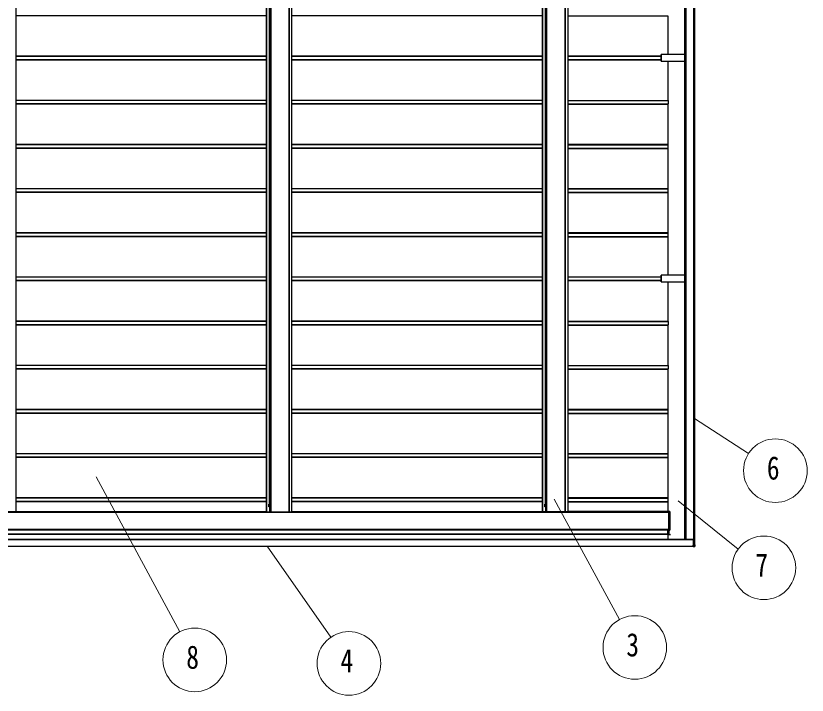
# Model space of a CAD drawing. Units: millimetres, scale not verified. Extents: x -16820 to 16820, y -11880 to 11880.
# Drawn here: x -2487 to 1095, y -3934 to -858 of the extents above; entities that cross this region are included whole.
import ezdxf
from ezdxf.enums import TextEntityAlignment as Align

# ---------------------------------------------------------------- set-up
doc = ezdxf.new("R2010")
doc.units = ezdxf.units.MM
doc.header["$LTSCALE"] = 40
doc.layers.add('0-3_YKK_11', color=7, linetype='Continuous')
doc.layers.add('0-4_YKK_11E', color=7, linetype='Continuous')
doc.layers.add('0-7_YKK_D', color=6, linetype='Continuous', lineweight=18)
doc.styles.add('ＭＳ ゴシック', font='')
doc.styles.get('ＭＳ ゴシック').set_extended_font_data('MS Gothic')

msp = doc.modelspace()

# ---------------------------------------------------------------- linework, layer by layer
at = {"layer": '0-3_YKK_11'}
for p, q in [((545.08, 2120.5), (545.08, -3229.5)), ((585.13, 2143.5), (585.13, -3252.5)), ((-1352.96, -3102.5), (-1352.96, 1993.5)), ((-1249.49, -3104), (-1249.49, 1995)), ((-103.72, -3102.5), (-103.72, 1993.5)), ((-0.25, -3104), (-0.25, 1995)), ((464.49, -857.8), (464.49, -1032.4)), ((433.65, -1032.4), (433.65, -1062.4)), ((433.65, -1032.4), (433.65, -1032.4)), ((-1352.96, -1040.5), (-2487.21, -1040.5)), ((-1352.96, -1057.5), (-2487.21, -1057.5)), ((-103.72, -1040.5), (-1237.97, -1040.5)), ((-103.72, -1057.5), (-1237.97, -1057.5)), ((433.65, -1040.5), (11.27, -1040.5)), ((433.65, -1057.5), (11.27, -1057.5)), ((433.65, -1062.4), (433.65, -1062.4)), ((464.49, -1062.4), (464.49, -1240.5)), ((-1352.96, -1240.5), (-2487.21, -1240.5)), ((-103.72, -1240.5), (-1237.97, -1240.5)), ((11.27, -1240.5), (465.58, -1240.5)), ((465.62, -1241.5), (465.62, -1256.5)), ((-1352.96, -1257.5), (-2487.21, -1257.5)), ((-103.72, -1257.5), (-1237.97, -1257.5)), ((465.58, -1257.5), (11.27, -1257.5)), ((464.49, -1257.8), (464.49, -1440.5)), ((-1352.96, -1440.5), (-2487.21, -1440.5)), ((-1352.96, -1457.5), (-2487.21, -1457.5)), ((-103.72, -1440.5), (-1237.97, -1440.5)), ((-103.72, -1457.5), (-1237.97, -1457.5)), ((465.58, -1440.5), (11.27, -1440.5)), ((11.27, -1457.5), (465.58, -1457.5)), ((464.49, -1457.8), (464.49, -1640.5)), ((465.62, -1456.5), (465.62, -1441.5)), ((-1352.96, -1640.5), (-2487.21, -1640.5)), ((-103.72, -1640.5), (-1237.97, -1640.5)), ((465.58, -1640.5), (11.27, -1640.5)), ((465.62, -1656.5), (465.62, -1641.5)), ((-1352.96, -1657.5), (-2487.21, -1657.5)), ((-103.72, -1657.5), (-1237.97, -1657.5)), ((11.27, -1657.5), (465.58, -1657.5)), ((464.49, -1657.8), (464.49, -1840.5)), ((-1352.96, -1840.5), (-2487.21, -1840.5)), ((-1352.96, -1857.5), (-2487.21, -1857.5)), ((-103.72, -1840.5), (-1237.97, -1840.5)), ((-103.72, -1857.5), (-1237.97, -1857.5)), ((465.58, -1840.5), (11.27, -1840.5)), ((11.27, -1857.5), (465.58, -1857.5)), ((464.49, -1857.8), (464.49, -2032.4)), ((465.62, -1856.5), (465.62, -1841.5)), ((-1352.96, -2040.5), (-2487.21, -2040.5)), ((-103.72, -2040.5), (-1237.97, -2040.5)), ((433.65, -2040.5), (11.27, -2040.5)), ((433.65, -2032.4), (433.65, -2062.4)), ((433.65, -2032.4), (433.65, -2032.4)), ((-1352.96, -2057.5), (-2487.21, -2057.5)), ((-103.72, -2057.5), (-1237.97, -2057.5)), ((433.65, -2057.5), (11.27, -2057.5)), ((433.65, -2062.4), (433.65, -2062.4)), ((464.49, -2062.4), (464.49, -2240.5)), ((-1352.96, -2240.5), (-2487.21, -2240.5)), ((-103.72, -2240.5), (-1237.97, -2240.5)), ((11.27, -2240.5), (465.58, -2240.5)), ((465.62, -2241.5), (465.62, -2256.5)), ((-1352.96, -2257.5), (-2487.21, -2257.5)), ((-103.72, -2257.5), (-1237.97, -2257.5)), ((465.58, -2257.5), (11.27, -2257.5)), ((464.49, -2257.8), (464.49, -2440.5)), ((-1352.96, -2440.5), (-2487.21, -2440.5)), ((-1352.96, -2457.5), (-2487.21, -2457.5)), ((-103.72, -2440.5), (-1237.97, -2440.5)), ((-103.72, -2457.5), (-1237.97, -2457.5)), ((11.27, -2440.5), (465.58, -2440.5)), ((465.58, -2457.5), (11.27, -2457.5)), ((464.49, -2457.8), (464.49, -2640.5)), ((465.62, -2441.5), (465.62, -2456.5)), ((-1352.96, -2640.5), (-2487.21, -2640.5)), ((-103.72, -2640.5), (-1237.97, -2640.5)), ((465.58, -2640.5), (11.27, -2640.5)), ((465.62, -2656.5), (465.62, -2641.5)), ((-1352.96, -2657.5), (-2487.21, -2657.5)), ((-103.72, -2657.5), (-1237.97, -2657.5)), ((11.27, -2657.5), (465.58, -2657.5)), ((464.49, -2657.8), (464.49, -2840.5)), ((-1352.96, -2840.5), (-2487.21, -2840.5)), ((-1352.96, -2857.5), (-2487.21, -2857.5)), ((-103.72, -2840.5), (-1237.97, -2840.5)), ((-103.72, -2857.5), (-1237.97, -2857.5)), ((465.58, -2840.5), (11.27, -2840.5)), ((11.27, -2857.5), (465.58, -2857.5)), ((464.49, -2857.8), (464.49, -3040.5)), ((465.62, -2856.5), (465.62, -2841.5)), ((-1352.96, -3040.5), (-2487.21, -3040.5)), ((-103.72, -3040.5), (-1237.97, -3040.5)), ((465.58, -3040.5), (11.27, -3040.5)), ((465.62, -3056.5), (465.62, -3041.5)), ((-1352.96, -3057.5), (-2487.21, -3057.5)), ((-1341.99, -3071.45), (-1339.64, -3072.6)), ((-1341.99, -3077.55), (-1339.64, -3076.4)), ((-1341.54, -3080.27), (-1341.99, -3079.5)), ((-1337.99, -3071.61), (-1341.54, -3071.61)), ((-1337.99, -3077.39), (-1341.54, -3077.39)), ((-1337.99, -3080.27), (-1341.54, -3080.27)), ((-1339.64, -3072.6), (-1338.62, -3074.5)), ((-1339.64, -3076.4), (-1338.62, -3074.5)), ((-1336.79, -3068.8), (-1337.99, -3068.8)), ((-1336.79, -3080.2), (-1337.99, -3080.2)), ((-103.72, -3057.5), (-1237.97, -3057.5)), ((-92.75, -3071.45), (-90.4, -3072.6)), ((-92.75, -3077.55), (-90.4, -3076.4)), ((-92.31, -3080.27), (-92.75, -3079.5)), ((-88.75, -3071.61), (-92.31, -3071.61)), ((-88.75, -3077.39), (-92.31, -3077.39)), ((-88.75, -3080.27), (-92.31, -3080.27)), ((-90.4, -3072.6), (-89.39, -3074.5)), ((-90.4, -3076.4), (-89.39, -3074.5)), ((-87.55, -3068.8), (-88.75, -3068.8)), ((-87.55, -3080.2), (-88.75, -3080.2)), ((11.27, -3057.5), (465.58, -3057.5)), ((464.49, -3057.8), (464.49, -3101.5)), ((-3847.26, -3104.5), (466.23, -3104.5)), ((-1322.04, -3104), (-1322.04, -3104.5)), ((-1320.31, -3104), (-1320.31, -3104.5)), ((-1264.08, -3104), (-1264.08, -3104.5)), ((-1262.35, -3104), (-1262.35, -3104.5)), ((-103.72, -3104), (-103.72, -3104)), ((-72.8, -3104), (-72.8, -3104.5)), ((-71.07, -3104), (-71.07, -3104.5)), ((-14.84, -3104), (-14.84, -3104.5)), ((-13.11, -3104), (-13.11, -3104.5)), ((465.43, -3104.5), (465.43, -3104)), ((466.23, -3104.5), (466.23, -3184.5)), ((466.32, -3102), (466.32, -3187)), ((472.29, -3102.34), (472.29, -3102.34)), ((-3847.26, -3184.5), (466.23, -3184.5)), ((466.21, -3185), (462.65, -3185)), ((465.62, -3184.8), (465.62, -3185)), ((468.69, -3206.66), (468.69, -3187.66)), ((472.29, -3186.66), (471.82, -3187.16)), ((461.63, -3207.5), (461.63, -3205)), ((462.72, -3188), (462.72, -3207)), ((464.49, -3207.39), (464.49, -3229.5)), ((468.69, -3206.66), (468.69, -3206.66)), ((576.72, -3260.03), (576.72, -3259.5)), ((578.19, -3254), (579.39, -3254)), ((578.2, -3254.32), (578.19, -3260.03)), ((579.65, -3253.79), (579.65, -3230)), ((579.67, -3253.7), (579.67, -3252.5)), ((579.69, -3253.7), (579.7, -3252.5))]:
    msp.add_line(p, q, dxfattribs=at)
for points in [[(-2487.69, 1995), (-2487.21, 1995), (-2487.21, -3104), (-2487.69, -3104), (-2498.73, -3104), (-2499.21, -3104), (-2583.16, -3104), (-2583.68, -3104), (-2587.1, -3104), (-2588.13, -3104), (-2601.62, -3104), (-2602.14, -3104), (-2602.19, -3104)], [(-1352.96, -3104), (-1352.96, -3104), (-1352.9, -3104), (-1352.39, -3104), (-1338.89, -3104), (-1337.86, -3104), (-1334.44, -3104), (-1333.92, -3104), (-1249.97, -3104), (-1249.49, -3104), (-1238.46, -3104), (-1237.97, -3104), (-1237.97, 1995), (-1238.46, 1995), (-1249.49, 1995), (-1249.97, 1995), (-1333.92, 1995), (-1334.44, 1995), (-1337.86, 1995), (-1338.89, 1995), (-1352.39, 1995), (-1352.9, 1995), (-1352.96, 1995)], [(10.78, 1995), (11.27, 1995), (11.27, -3104), (10.78, -3104), (-0.25, -3104), (-0.74, -3104), (-84.68, -3104), (-85.2, -3104), (-88.62, -3104), (-89.66, -3104), (-103.15, -3104), (-103.66, -3104), (-103.72, -3104)], [(545.08, -1032.4), (544.68, -1032.4), (543.83, -1032.4), (541.93, -1032.4), (541.08, -1032.4), (434.02, -1032.4), (433.71, -1032.4), (433.65, -1032.4)], [(433.65, -1062.4), (433.71, -1062.4), (434.02, -1062.4), (541.08, -1062.4), (541.93, -1062.4), (543.83, -1062.4), (544.68, -1062.4), (545.08, -1062.4)], [(545.08, -2032.4), (544.68, -2032.4), (543.83, -2032.4), (541.93, -2032.4), (541.08, -2032.4), (434.02, -2032.4), (433.71, -2032.4), (433.65, -2032.4)], [(433.65, -2062.4), (433.71, -2062.4), (434.02, -2062.4), (541.08, -2062.4), (541.93, -2062.4), (543.83, -2062.4), (544.68, -2062.4), (545.08, -2062.4)], [(-1341.99, -3079.5), (-1341.99, -3069.5), (-1341.54, -3068.73)], [(-1341.54, -3068.73), (-1337.99, -3068.73), (-1337.99, -3080.27)], [(-92.75, -3079.5), (-92.75, -3069.5), (-92.31, -3068.73)], [(-92.31, -3068.73), (-88.75, -3068.73), (-88.75, -3080.27)], [(466.21, -3104), (461.63, -3104), (461.63, -3104), (461.63, -3101.5)], [(461.63, -3101.5), (466.3, -3101.5), (472.29, -3101.87), (472.29, -3186.66), (472.29, -3186.66)], [(462.64, -3185.5), (462.64, -3204.5), (-4383.58, -3204.5)], [(471.82, -3187.16), (466.3, -3187.5), (462.74, -3187.5)], [(461.63, -3205), (461.63, -3205), (462.62, -3205)], [(476.36, -3206.66), (462.71, -3207.5), (461.63, -3207.5)], [(579.64, -3229.5), (-4418.02, -3229.5), (-4418.04, -3229.5), (-4418.04, -3253)], [(-4416.45, -3259.5), (578.14, -3259.5), (578.16, -3259.5), (578.17, -3254), (578.19, -3254)], [(579.67, -3252.5), (579.7, -3252.5), (580.01, -3252.5), (585.7, -3252.5), (586.18, -3252.5)], [(586.18, -3252.5), (585.71, -3260.03), (585.21, -3260.5)], [(585.21, -3260.5), (578.17, -3260.5), (576.74, -3260.5)]]:
    msp.add_lwpolyline(points, dxfattribs=at)
for points in [[(-1336.79, -3068.25), (-1336.79, -3080.75), (-1335.19, -3080.75), (-1335.19, -3068.25)], [(-87.55, -3068.25), (-87.55, -3080.75), (-85.95, -3080.75), (-85.95, -3068.25)]]:
    msp.add_lwpolyline(points, close=True, dxfattribs=at)
for centre, radius, start, end in [((466.64, -857.73), 2.16, 174.01335, 181.98909), ((458.43, -1241.25), 7.19, 358.01091, 5.98665), ((466.64, -1257.73), 2.16, 174.01335, 181.98909), ((458.43, -1256.75), 7.19, 354.01335, 1.98909), ((466.64, -1457.73), 2.16, 174.01335, 181.98909), ((458.43, -1441.25), 7.19, 358.01091, 5.98665), ((458.43, -1456.75), 7.19, 354.01335, 1.98909), ((458.43, -1641.25), 7.19, 358.01091, 5.98665), ((466.64, -1657.73), 2.16, 174.01335, 181.98909), ((458.43, -1656.75), 7.19, 354.01335, 1.98909), ((466.64, -1857.73), 2.16, 174.01335, 181.98909), ((458.43, -1841.25), 7.19, 358.01091, 5.98665), ((458.43, -1856.75), 7.19, 354.01335, 1.98909), ((458.43, -2241.25), 7.19, 358.01091, 5.98665), ((458.43, -2256.75), 7.19, 354.01335, 1.98909), ((466.64, -2257.73), 2.16, 174.01335, 181.98909), ((466.64, -2457.73), 2.16, 174.01335, 181.98909), ((458.43, -2441.25), 7.19, 358.01091, 5.98665), ((458.43, -2456.75), 7.19, 354.01335, 1.98909), ((458.43, -2641.25), 7.19, 358.01091, 5.98665), ((466.64, -2657.73), 2.16, 174.01335, 181.98909), ((458.43, -2656.75), 7.19, 354.01335, 1.98909), ((466.64, -2857.73), 2.16, 174.01335, 181.98909), ((458.43, -2841.25), 7.19, 358.01091, 5.98665), ((458.43, -2856.75), 7.19, 354.01335, 1.98909), ((458.43, -3041.25), 7.19, 358.01091, 5.98665), ((-1339.43, -3070.17), 2.56, 145.61708, 214.38292), ((-1332.44, -3074.5), 9.55, 162.41276, 197.58724), ((-1339.43, -3078.83), 2.56, 145.61708, 214.38292), ((-90.2, -3070.17), 2.56, 145.61708, 214.38292), ((-90.2, -3078.83), 2.56, 145.61708, 214.38292), ((-83.2, -3074.5), 9.55, 162.41276, 197.58724), ((466.64, -3057.73), 2.16, 174.01335, 181.98909), ((458.43, -3056.75), 7.19, 354.01335, 1.98909), ((-1329.76, -3101.3), 3.2, 237.52075, 269.99876), ((-1326.97, -3101.3), 3.2, 237.52075, 269.99876), ((-1257.41, -3101.3), 3.2, 270.00124, 302.47925), ((-80.52, -3101.3), 3.2, 237.52075, 269.99876), ((-77.73, -3101.3), 3.2, 237.52075, 269.99876), ((-8.18, -3101.3), 3.2, 270.00124, 302.47925), ((466.74, -3104.05), 2.23, 178.81283, 191.73811), ((462.64, -3104.38), 3.6, 358.01091, 5.98665), ((466.23, -3185.38), 3.6, 174.01335, 181.98909), ((467.78, -3184.73), 2.16, 174.01335, 181.98909), ((462.64, -3184.62), 3.6, 354.01335, 1.98909), ((459.04, -3204.62), 3.6, 354.01335, 1.98909), ((575.87, -3254.24), 2.33, 357.96945, 5.79126), ((576.06, -3229.88), 3.6, 358.01091, 5.98665), ((580.02, -3260.14), 3.31, 178.04871, 186.2006), ((574.89, -3260.14), 3.31, 353.7994, 1.95129)]:
    msp.add_arc(centre, radius, start, end, dxfattribs=at)
for centre, major_axis, ratio, start_param, end_param in [((466.3, -3102), (0, -0.501), 0.034899, 1.5745278, 3.1415972), ((462.74, -3188), (0, -0.501), 0.034899, 3.1415881, 4.7086575), ((466.3, -3187), (0, -0.501), 0.034899, 6.2831808, 7.8502502), ((468.73, -3187.66), (0, -1), 0.034899, 4.396521, 4.7086575), ((462.71, -3207), (0, -0.501), 0.034899, 6.2831808, 7.8502502), ((579.37, -3253.7), (-0.181, -0.24), 0.997782, 0.6458655, 2.2166618), ((579.39, -3253.7), (-0.197, -0.227), 0.995696, 0.713462, 2.2842584)]:
    msp.add_ellipse(centre, major_axis=major_axis, ratio=ratio, start_param=start_param, end_param=end_param, dxfattribs=at)
at = {"layer": '0-4_YKK_11E'}
for p, q in [((545.08, -3229.5), (545.08, 2120.5)), ((545.12, 2120.5), (545.12, -3229.5)), ((545.63, 2120.5), (545.63, -3229.5)), ((579.81, 2143.5), (579.81, -3252.5)), ((580.12, 2143.5), (580.12, -3252.5)), ((580.14, 2143.5), (580.14, -3252.5)), ((580.45, 2143.5), (580.45, -3252.5)), ((584.65, 2143.5), (584.65, -3252.5)), ((-1352.96, 1995), (-1352.96, -3104)), ((-1352.9, 1995), (-1352.9, -3104)), ((-1352.39, 1995), (-1352.39, -3104)), ((-1334.44, 1995), (-1334.44, -3104)), ((-1333.92, 1995), (-1333.92, -3104)), ((-1249.97, 1995), (-1249.97, -3104)), ((-1238.46, -3104), (-1238.46, 1995)), ((-103.72, -3104), (-103.72, 1995)), ((-103.66, 1995), (-103.66, -3104)), ((-103.15, 1995), (-103.15, -3104)), ((-85.2, 1995), (-85.2, -3104)), ((-84.68, 1995), (-84.68, -3104)), ((-0.74, 1995), (-0.74, -3104)), ((10.78, 1995), (10.78, -3104)), ((-1338.89, -3068.73), (-1338.89, 1959.73)), ((-1337.86, -3068.8), (-1337.86, 1959.8)), ((-89.66, -3068.73), (-89.66, 1959.73)), ((-88.62, -3068.8), (-88.62, 1959.8)), ((539.59, -62.4), (539.59, -1032.4)), ((539.7, -62.4), (539.7, -1032.4)), ((-1352.96, -857.8), (-2487.21, -857.8)), ((-103.72, -857.8), (-1237.97, -857.8)), ((11.27, -857.8), (464.49, -857.8)), ((433.65, -1062.4), (433.65, -1032.4)), ((433.71, -1062.4), (433.71, -1032.4)), ((434.02, -1032.4), (434.02, -1062.4)), ((541.08, -1062.4), (541.08, -1032.4)), ((541.93, -1032.4), (541.93, -1062.4)), ((543.83, -1062.4), (543.83, -1032.4)), ((544.68, -1032.4), (544.68, -1062.4)), ((-1352.96, -1041.5), (-2487.21, -1041.5)), ((-1352.96, -1056.5), (-2487.21, -1056.5)), ((-1352.96, -1057.8), (-2487.21, -1057.8)), ((-103.72, -1041.5), (-1237.97, -1041.5)), ((-103.72, -1056.5), (-1237.97, -1056.5)), ((-103.72, -1057.8), (-1237.97, -1057.8)), ((433.65, -1041.5), (11.27, -1041.5)), ((433.65, -1056.5), (11.27, -1056.5)), ((433.65, -1057.8), (11.27, -1057.8)), ((539.59, -1062.4), (539.59, -2032.4)), ((539.7, -1062.4), (539.7, -2032.4)), ((-1352.96, -1241.5), (-2487.21, -1241.5)), ((-103.72, -1241.5), (-1237.97, -1241.5)), ((11.27, -1241.5), (465.62, -1241.5)), ((-1352.96, -1256.5), (-2487.21, -1256.5)), ((-1352.96, -1257.8), (-2487.21, -1257.8)), ((-103.72, -1256.5), (-1237.97, -1256.5)), ((-103.72, -1257.8), (-1237.97, -1257.8)), ((11.27, -1256.5), (465.62, -1256.5)), ((11.27, -1257.8), (464.49, -1257.8)), ((-1352.96, -1441.5), (-2487.21, -1441.5)), ((-1352.96, -1456.5), (-2487.21, -1456.5)), ((-1352.96, -1457.8), (-2487.21, -1457.8)), ((-103.72, -1441.5), (-1237.97, -1441.5)), ((-103.72, -1456.5), (-1237.97, -1456.5)), ((-103.72, -1457.8), (-1237.97, -1457.8)), ((11.27, -1441.5), (465.62, -1441.5)), ((11.27, -1456.5), (465.62, -1456.5)), ((11.27, -1457.8), (464.49, -1457.8)), ((-1352.96, -1641.5), (-2487.21, -1641.5)), ((-103.72, -1641.5), (-1237.97, -1641.5)), ((11.27, -1641.5), (465.62, -1641.5)), ((-1352.96, -1656.5), (-2487.21, -1656.5)), ((-1352.96, -1657.8), (-2487.21, -1657.8)), ((-103.72, -1656.5), (-1237.97, -1656.5)), ((-103.72, -1657.8), (-1237.97, -1657.8)), ((11.27, -1656.5), (465.62, -1656.5)), ((11.27, -1657.8), (464.49, -1657.8)), ((-1352.96, -1841.5), (-2487.21, -1841.5)), ((-1352.96, -1856.5), (-2487.21, -1856.5)), ((-1352.96, -1857.8), (-2487.21, -1857.8)), ((-103.72, -1841.5), (-1237.97, -1841.5)), ((-103.72, -1856.5), (-1237.97, -1856.5)), ((-103.72, -1857.8), (-1237.97, -1857.8)), ((11.27, -1841.5), (465.62, -1841.5)), ((11.27, -1856.5), (465.62, -1856.5)), ((11.27, -1857.8), (464.49, -1857.8)), ((-1352.96, -2041.5), (-2487.21, -2041.5)), ((-103.72, -2041.5), (-1237.97, -2041.5)), ((433.65, -2041.5), (11.27, -2041.5)), ((433.65, -2062.4), (433.65, -2032.4)), ((433.71, -2062.4), (433.71, -2032.4)), ((434.02, -2032.4), (434.02, -2062.4)), ((541.08, -2062.4), (541.08, -2032.4)), ((541.93, -2032.4), (541.93, -2062.4)), ((543.83, -2062.4), (543.83, -2032.4)), ((544.68, -2032.4), (544.68, -2062.4)), ((-1352.96, -2056.5), (-2487.21, -2056.5)), ((-1352.96, -2057.8), (-2487.21, -2057.8)), ((-103.72, -2056.5), (-1237.97, -2056.5)), ((-103.72, -2057.8), (-1237.97, -2057.8)), ((433.65, -2056.5), (11.27, -2056.5)), ((433.65, -2057.8), (11.27, -2057.8)), ((539.59, -2062.4), (539.59, -3229.5)), ((539.7, -2062.4), (539.7, -3229.5)), ((-1352.96, -2241.5), (-2487.21, -2241.5)), ((-1352.96, -2256.5), (-2487.21, -2256.5)), ((-103.72, -2241.5), (-1237.97, -2241.5)), ((-103.72, -2256.5), (-1237.97, -2256.5)), ((11.27, -2241.5), (465.62, -2241.5)), ((11.27, -2256.5), (465.62, -2256.5)), ((-1352.96, -2257.8), (-2487.21, -2257.8)), ((-103.72, -2257.8), (-1237.97, -2257.8)), ((11.27, -2257.8), (464.49, -2257.8)), ((-1352.96, -2441.5), (-2487.21, -2441.5)), ((-1352.96, -2456.5), (-2487.21, -2456.5)), ((-1352.96, -2457.8), (-2487.21, -2457.8)), ((-103.72, -2441.5), (-1237.97, -2441.5)), ((-103.72, -2456.5), (-1237.97, -2456.5)), ((-103.72, -2457.8), (-1237.97, -2457.8)), ((11.27, -2441.5), (465.62, -2441.5)), ((11.27, -2456.5), (465.62, -2456.5)), ((11.27, -2457.8), (464.49, -2457.8)), ((-1352.96, -2641.5), (-2487.21, -2641.5)), ((-103.72, -2641.5), (-1237.97, -2641.5)), ((11.27, -2641.5), (465.62, -2641.5)), ((-1352.96, -2656.5), (-2487.21, -2656.5)), ((-1352.96, -2657.8), (-2487.21, -2657.8)), ((-103.72, -2656.5), (-1237.97, -2656.5)), ((-103.72, -2657.8), (-1237.97, -2657.8)), ((11.27, -2656.5), (465.62, -2656.5)), ((11.27, -2657.8), (464.49, -2657.8)), ((-1352.96, -2841.5), (-2487.21, -2841.5)), ((-1352.96, -2856.5), (-2487.21, -2856.5)), ((-1352.96, -2857.8), (-2487.21, -2857.8)), ((-103.72, -2841.5), (-1237.97, -2841.5)), ((-103.72, -2856.5), (-1237.97, -2856.5)), ((-103.72, -2857.8), (-1237.97, -2857.8)), ((11.27, -2841.5), (465.62, -2841.5)), ((11.27, -2856.5), (465.62, -2856.5)), ((11.27, -2857.8), (464.49, -2857.8)), ((-1352.96, -3041.5), (-2487.21, -3041.5)), ((-103.72, -3041.5), (-1237.97, -3041.5)), ((11.27, -3041.5), (465.62, -3041.5)), ((-1352.96, -3056.5), (-2487.21, -3056.5)), ((-1352.96, -3057.8), (-2487.21, -3057.8)), ((-1338.89, -3080.27), (-1338.89, -3104)), ((-1337.86, -3080.2), (-1337.86, -3104)), ((-103.72, -3056.5), (-1237.97, -3056.5)), ((-103.72, -3057.8), (-1237.97, -3057.8)), ((-89.66, -3080.27), (-89.66, -3104)), ((-88.62, -3080.2), (-88.62, -3104)), ((11.27, -3056.5), (465.62, -3056.5)), ((11.27, -3057.8), (464.49, -3057.8)), ((466.23, -3105), (-3847.26, -3105)), ((-2487.21, -3102.5), (-1352.96, -3102.5)), ((-1237.97, -3102.5), (-103.72, -3102.5)), ((461.63, -3102.5), (11.27, -3102.5)), ((461.63, -3104), (461.63, -3101.5)), ((471.83, -3102.34), (466.32, -3102)), ((466.23, -3184), (-3847.26, -3184)), ((-3847.26, -3184.8), (465.62, -3184.8)), ((468.24, -3187.66), (462.72, -3188)), ((466.32, -3187), (471.83, -3186.66)), ((462.64, -3204), (-4383.58, -3204)), ((461.63, -3206.5), (-4383.58, -3206.5)), ((461.63, -3205), (461.63, -3207.5)), ((462.72, -3207), (468.24, -3206.66)), ((579.65, -3230), (-4418, -3230)), ((-4416.45, -3259), (578.16, -3259)), ((579.4, -3254.32), (578.2, -3254.32)), ((579.67, -3253.7), (579.69, -3253.7)), ((580, -3253.72), (580.01, -3252.5)), ((585.23, -3260.03), (585.7, -3252.5)), ((578.19, -3260.03), (585.23, -3260.03))]:
    msp.add_line(p, q, dxfattribs=at)
for points in [[(472.29, -3102.34), (471.83, -3102.34), (471.83, -3186.66), (472.29, -3186.66)], [(468.69, -3187.66), (468.24, -3187.66), (468.24, -3206.66), (476.36, -3206.66)]]:
    msp.add_lwpolyline(points, dxfattribs=at)
for centre, radius, start, end in [((470.52, -3102.13), 1.33, 351.1907, 12.80687), ((470.52, -3186.87), 1.33, 347.19313, 8.8093), ((466.92, -3206.87), 1.33, 347.19313, 8.8093), ((577.07, -3254.24), 2.33, 357.96945, 5.79126), ((579.93, -3252.31), 1.41, 260.27585, 272.96784), ((581.92, -3260.14), 3.31, 353.7994, 1.95129), ((585.47, -3258.05), 1.99, 262.9418, 276.81012)]:
    msp.add_arc(centre, radius, start, end, dxfattribs=at)
for centre, major_axis, ratio, start_param, end_param in [((468.23, -3187.66), (-0.03, -0.503), 0.025231, 1.5797501, 2.1733026), ((579.4, -3253.72), (-0.362, -0.479), 0.997782, 0.6458655, 2.2166618)]:
    msp.add_ellipse(centre, major_axis=major_axis, ratio=ratio, start_param=start_param, end_param=end_param, dxfattribs=at)
at = {"layer": '0-7_YKK_D'}
for p, q in [((585.13, -2681.22), (829.57, -2838.97)), ((-2123.21, -2945.34), (-1745.77, -3646.99)), ((-50.82, -3046.87), (245.54, -3591.24)), ((511.37, -3053.07), (782.07, -3272.45)), ((-1350.26, -3259.5), (-1062.22, -3671.67))]:
    msp.add_line(p, q, dxfattribs=at)
for centre in [(950.57, -2917.06), (898.67, -3356.96), (314.39, -3717.72), (-1677.55, -3773.8), (-979.74, -3789.7)]:
    msp.add_circle(centre, 144, dxfattribs=at)

# ---------------------------------------------------------------- texts
at = {"layer": '0-7_YKK_D', "style": 'ＭＳ ゴシック', "width": 0.8}
for s, p in [('6', (912.17, -2989.06)), ('7', (860.27, -3428.96)), ('3', (275.99, -3789.72)), ('8', (-1715.95, -3845.8)), ('4', (-1018.14, -3861.7))]:
    msp.add_text(s, height=105.6, dxfattribs=at).set_placement(p, align=Align.BOTTOM_LEFT)

doc.saveas('drawing.dxf')
